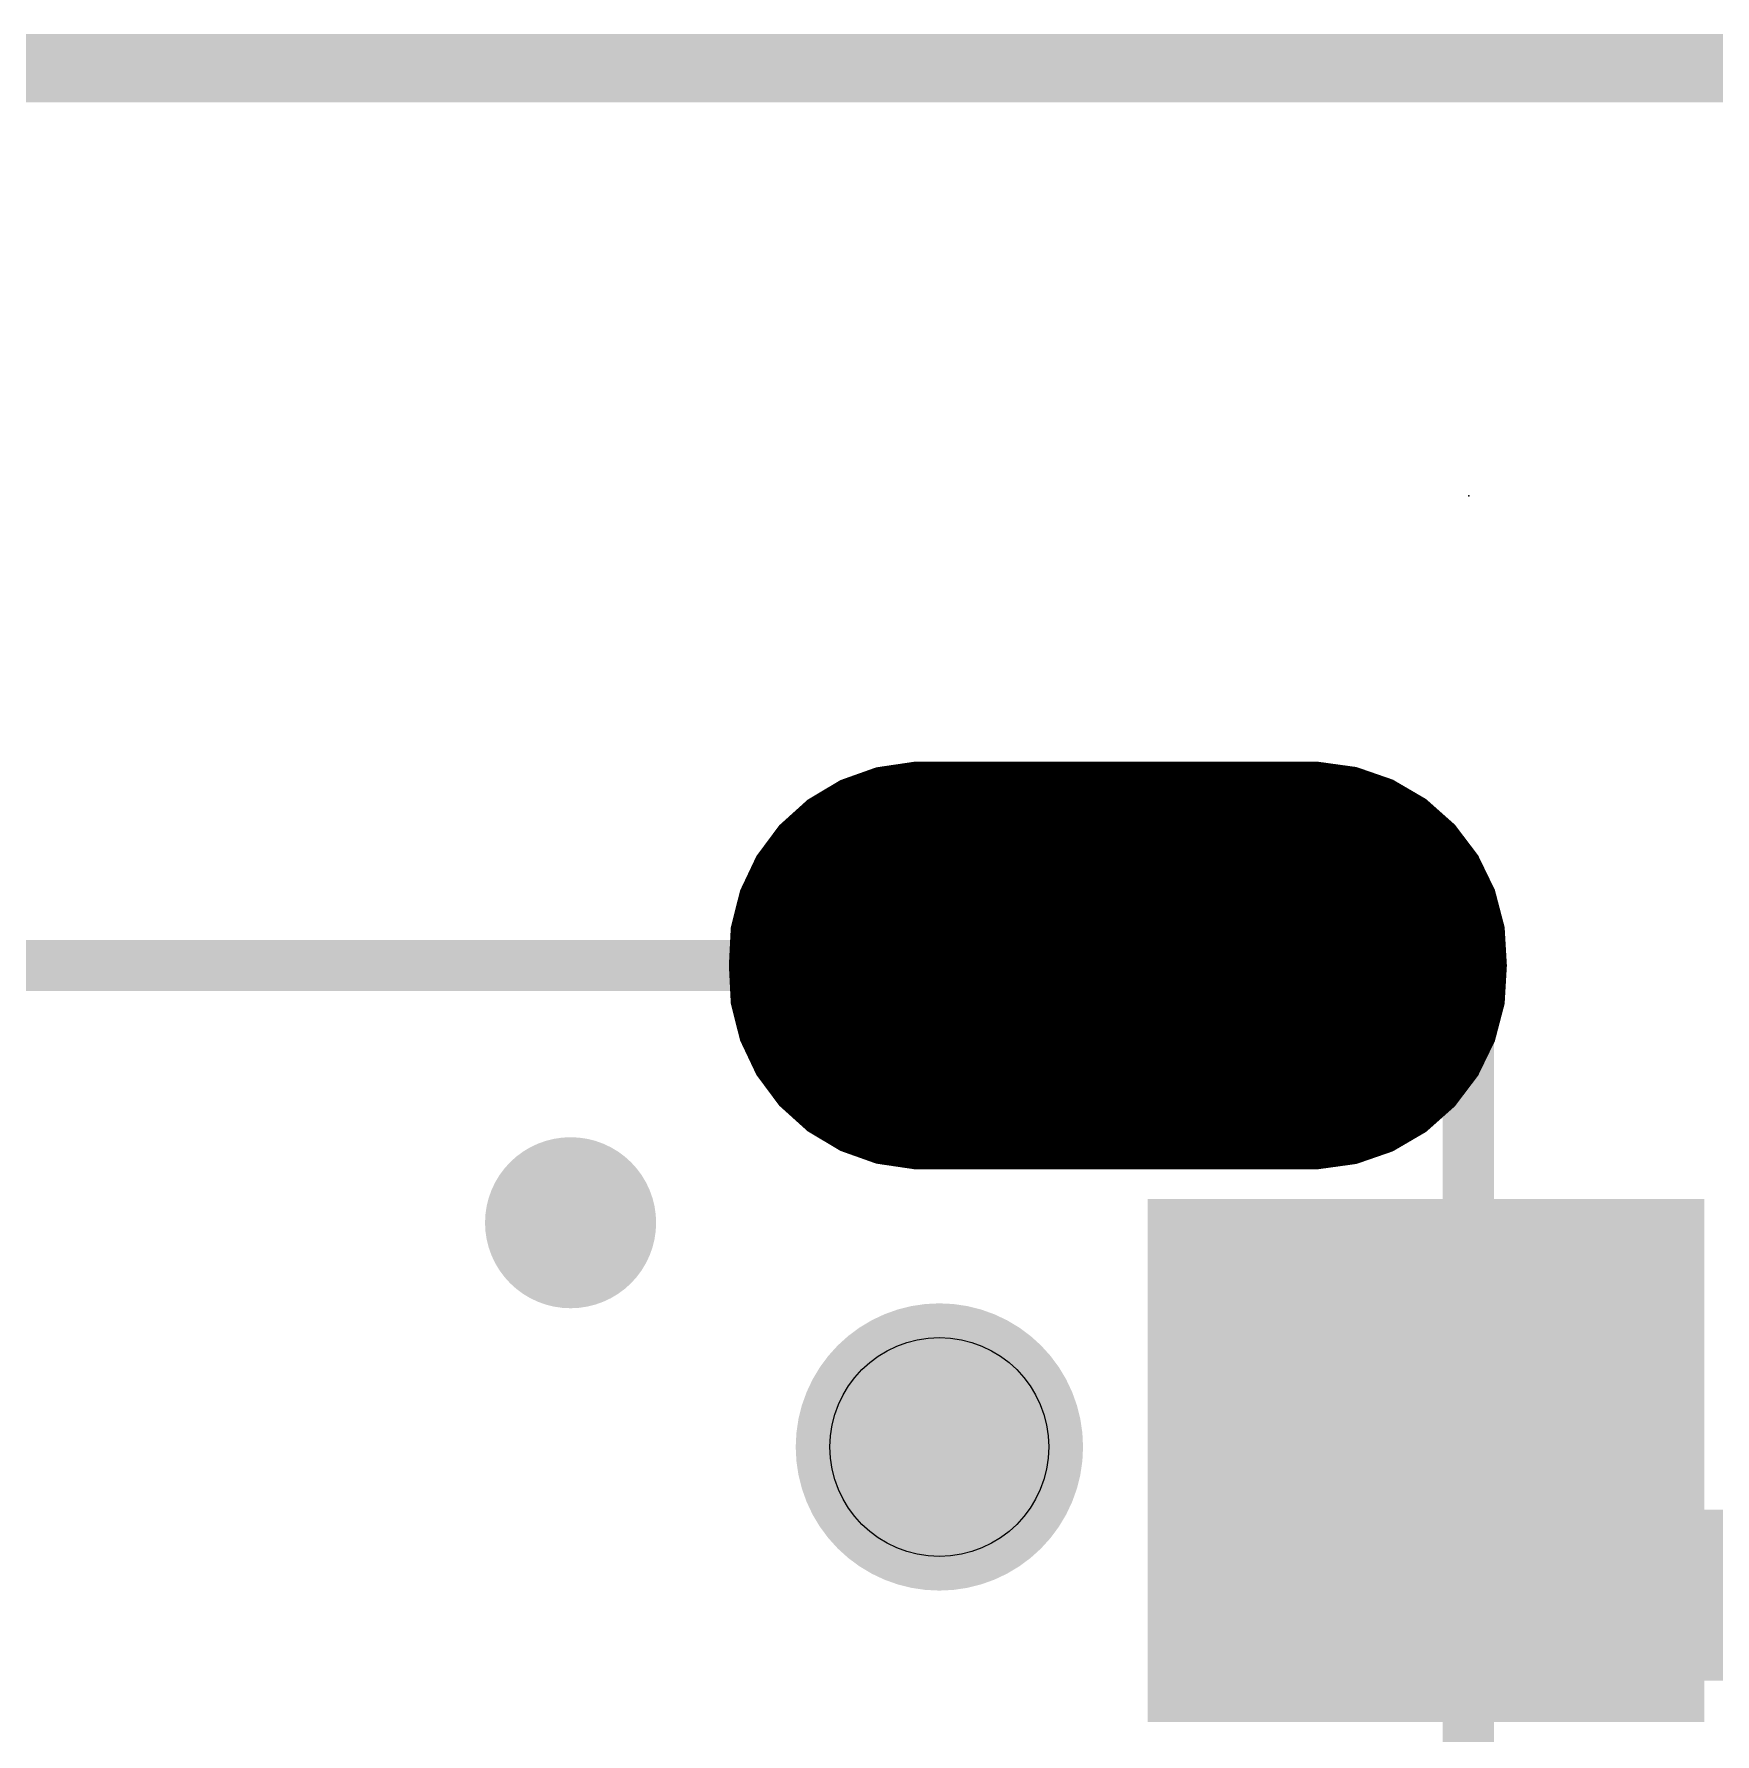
# Model space of a CAD drawing. Extents: x -22.2 to 64.4, y -24.7 to 14.1.
# Drawn here: x 2.09 to 7.08, y 9.02 to 14.07 of the extents above; entities that cross this region are included whole.
import ezdxf

# ---------------------------------------------------------------- set-up
doc = ezdxf.new("R2010")
doc.units = 0
for name, color, linetype in [('1', 12, 'CONTINUOUS'), ('16', 132, 'CONTINUOUS'), ('18', 110, 'CONTINUOUS'), ('20', 31, 'CONTINUOUS'), ('21', 253, 'CONTINUOUS'), ('23', 53, 'CONTINUOUS'), ('29', 253, 'CONTINUOUS'), ('51', 253, 'CONTINUOUS'), ('52', 253, 'CONTINUOUS')]:
    doc.layers.add(name, color=color, linetype=linetype)

# ---------------------------------------------------------------- blocks, each defined once
blk = doc.blocks.new('RECT')
blk.add_solid([(-0.5, -0.5), (0.5, -0.5), (-0.5, 0.5), (0.5, 0.5)])
blk = doc.blocks.new('RECT160000X336000R100')
at = {"const_width": 0.5}
blk.add_lwpolyline([(0.25, -0.55), (0.25, 0.55, 0.4142), (0, 0.8), (0, 0.8, 0.4142), (-0.25, 0.55), (-0.25, -0.55, 0.4142), (0, -0.8), (0, -0.8, 0.4142)], format="xyb", close=True, dxfattribs=at)
blk.add_solid([(-0.0254, -0.5754), (0.0254, -0.5754), (-0.0254, 0.5754), (0.0254, 0.5754)])
blk = doc.blocks.new('ROUNDV')
at = {"const_width": 0.5}
blk.add_lwpolyline([(0, -0.25, 1), (0, 0.25, 1), (0, -0.25)], format="xyb", dxfattribs=at)

msp = doc.modelspace()

# ---------------------------------------------------------------- linework, layer by layer
at = {"layer": '1'}
for points, const_width in [([(0, 13.97), (38.1, 13.97)], 0.2032), ([(6.223, 9.435), (7.366, 9.435)], 0.508)]:
    msp.add_lwpolyline(points, dxfattribs=dict(at, const_width=const_width))
at = {"layer": '1', "const_width": 0.254}
msp.add_lwpolyline([(6.223, 9.562, 1), (6.223, 9.308)], format="xyb", dxfattribs=at)
at = {"layer": '16', "const_width": 0.2032}
msp.add_lwpolyline([(0, 13.97), (38.1, 13.97)], dxfattribs=at)
at = {"layer": '20', "const_width": 0.2032}
msp.add_lwpolyline([(38.1, 13.97), (0, 13.97)], dxfattribs=at)
at = {"layer": '20'}
msp.add_circle((4.778, 9.875), 0.325, dxfattribs=at)
at = {"layer": '21', "const_width": 0.1524}
msp.add_lwpolyline([(4.023, 11.305), (2.223, 11.305)], dxfattribs=at)
at = {"layer": '21', "const_width": 0.0762}
for points in [[(2.223, 11.3431, 1), (2.223, 11.2669)], [(4.023, 11.2669, 1), (4.023, 11.3431)]]:
    msp.add_lwpolyline(points, format="xyb", dxfattribs=at)
at = {"layer": '23'}
msp.add_point((6.35, 12.7), dxfattribs=at)
at = {"layer": '29', "const_width": 0.01}
for points in [[(4.486, 11.8509), (4.5918, 11.8886)], [(4.5396, 11.87), (6.0716, 11.87)], [(4.5676, 11.88), (6.0427, 11.88)], [(4.5918, 11.8886), (4.703, 11.905)], [(4.6011, 11.89), (6.0117, 11.89)], [(4.669, 11.9), (5.9392, 11.9)], [(4.703, 11.905), (5.903, 11.905)], [(5.903, 11.905), (6.0152, 11.8895)], [(6.0152, 11.8895), (6.1223, 11.8524)], [(4.3896, 11.7932), (4.486, 11.8509)], [(4.4176, 11.81), (6.1947, 11.81)], [(4.4343, 11.82), (6.1777, 11.82)], [(4.4511, 11.83), (6.1606, 11.83)], [(4.4678, 11.84), (6.1435, 11.84)], [(4.4845, 11.85), (6.1264, 11.85)], [(4.5115, 11.86), (6.1004, 11.86)], [(6.1223, 11.8524), (6.2201, 11.7952)], [(4.3062, 11.7179), (4.3896, 11.7932)], [(4.3528, 11.76), (6.2597, 11.76)], [(4.3639, 11.77), (6.2484, 11.77)], [(4.3749, 11.78), (6.2371, 11.78)], [(4.386, 11.79), (6.2259, 11.79)], [(4.4009, 11.8), (6.2118, 11.8)], [(6.2201, 11.7952), (6.3048, 11.7199)], [(4.2392, 11.6277), (4.3062, 11.7179)], [(4.3004, 11.71), (6.3123, 11.71)], [(4.3086, 11.72), (6.3047, 11.72)], [(4.3196, 11.73), (6.2934, 11.73)], [(4.3307, 11.74), (6.2822, 11.74)], [(4.3418, 11.75), (6.2709, 11.75)], [(6.3048, 11.7199), (6.3732, 11.6296)], [(4.2632, 11.66), (6.3502, 11.66)], [(4.2706, 11.67), (6.3426, 11.67)], [(4.2781, 11.68), (6.335, 11.68)], [(4.2855, 11.69), (6.3274, 11.69)], [(4.2929, 11.7), (6.3199, 11.7)], [(4.1911, 11.5262), (4.2392, 11.6277)], [(4.2308, 11.61), (6.3827, 11.61)], [(4.2356, 11.62), (6.3779, 11.62)], [(4.2409, 11.63), (6.3729, 11.63)], [(4.2483, 11.64), (6.3653, 11.64)], [(4.2558, 11.65), (6.3577, 11.65)], [(6.3732, 11.6296), (6.4226, 11.5277)], [(4.2071, 11.56), (6.407, 11.56)], [(4.2118, 11.57), (6.4021, 11.57)], [(4.2166, 11.58), (6.3973, 11.58)], [(4.2213, 11.59), (6.3924, 11.59)], [(4.2261, 11.6), (6.3876, 11.6)], [(4.1636, 11.4172), (4.1911, 11.5262)], [(4.187, 11.51), (6.4273, 11.51)], [(4.1895, 11.52), (6.4247, 11.52)], [(4.1929, 11.53), (6.4215, 11.53)], [(4.1976, 11.54), (6.4167, 11.54)], [(4.2024, 11.55), (6.4118, 11.55)], [(6.4226, 11.5277), (6.4513, 11.4181)], [(4.1744, 11.46), (6.4403, 11.46)], [(4.1769, 11.47), (6.4377, 11.47)], [(4.1794, 11.48), (6.4351, 11.48)], [(4.182, 11.49), (6.4325, 11.49)], [(4.1845, 11.5), (6.4299, 11.5)], [(4.158, 11.305), (4.1636, 11.4172)], [(4.1633, 11.41), (6.4518, 11.41)], [(4.1643, 11.42), (6.4508, 11.42)], [(4.1669, 11.43), (6.4482, 11.43)], [(4.1694, 11.44), (6.4456, 11.44)], [(4.1719, 11.45), (6.443, 11.45)], [(6.4513, 11.4181), (6.458, 11.305)], [(4.1608, 11.36), (6.4547, 11.36)], [(4.1613, 11.37), (6.4541, 11.37)], [(4.1618, 11.38), (6.4535, 11.38)], [(4.1623, 11.39), (6.453, 11.39)], [(4.1628, 11.4), (6.4524, 11.4)], [(4.1636, 11.1928), (4.158, 11.305)], [(4.1582, 11.31), (6.4577, 11.31)], [(4.1588, 11.32), (6.4571, 11.32)], [(4.1593, 11.33), (6.4565, 11.33)], [(4.1598, 11.34), (6.4559, 11.34)], [(4.1603, 11.35), (6.4553, 11.35)], [(6.458, 11.305), (6.4513, 11.1919)], [(4.1583, 11.3), (6.4577, 11.3)], [(4.1588, 11.29), (6.4571, 11.29)], [(4.1593, 11.28), (6.4565, 11.28)], [(4.1598, 11.27), (6.4559, 11.27)], [(4.1603, 11.26), (6.4553, 11.26)], [(4.1608, 11.25), (6.4547, 11.25)], [(4.1613, 11.24), (6.4541, 11.24)], [(4.1618, 11.23), (6.4536, 11.23)], [(4.1623, 11.22), (6.453, 11.22)], [(4.1628, 11.21), (6.4524, 11.21)], [(4.1633, 11.2), (6.4518, 11.2)], [(4.1911, 11.0838), (4.1636, 11.1928)], [(4.1643, 11.19), (6.4508, 11.19)], [(4.1669, 11.18), (6.4482, 11.18)], [(4.1694, 11.17), (6.4456, 11.17)], [(4.1719, 11.16), (6.443, 11.16)], [(6.4513, 11.1919), (6.4226, 11.0823)], [(4.1744, 11.15), (6.4403, 11.15)], [(4.1769, 11.14), (6.4377, 11.14)], [(4.1794, 11.13), (6.4351, 11.13)], [(4.182, 11.12), (6.4325, 11.12)], [(4.1845, 11.11), (6.4299, 11.11)], [(4.187, 11.1), (6.4273, 11.1)], [(4.1895, 11.09), (6.4247, 11.09)], [(4.2392, 10.9823), (4.1911, 11.0838)], [(4.1929, 11.08), (6.4215, 11.08)], [(4.1976, 11.07), (6.4167, 11.07)], [(4.2024, 11.06), (6.4118, 11.06)], [(6.4226, 11.0823), (6.3732, 10.9804)], [(4.2071, 11.05), (6.407, 11.05)], [(4.2118, 11.04), (6.4021, 11.04)], [(4.2166, 11.03), (6.3973, 11.03)], [(4.2213, 11.02), (6.3924, 11.02)], [(4.2261, 11.01), (6.3876, 11.01)], [(4.2308, 11), (6.3827, 11)], [(4.2356, 10.99), (6.3779, 10.99)], [(4.3062, 10.8921), (4.2392, 10.9823)], [(4.2409, 10.98), (6.3729, 10.98)], [(4.2484, 10.97), (6.3653, 10.97)], [(4.2558, 10.96), (6.3578, 10.96)], [(6.3732, 10.9804), (6.3048, 10.8901)], [(4.2632, 10.95), (6.3502, 10.95)], [(4.2706, 10.94), (6.3426, 10.94)], [(4.2781, 10.93), (6.335, 10.93)], [(4.2855, 10.92), (6.3275, 10.92)], [(4.293, 10.91), (6.3199, 10.91)], [(4.3004, 10.9), (6.3123, 10.9)], [(4.3896, 10.8168), (4.3062, 10.8921)], [(4.3086, 10.89), (6.3047, 10.89)], [(4.3196, 10.88), (6.2934, 10.88)], [(4.3307, 10.87), (6.2822, 10.87)], [(4.3418, 10.86), (6.2709, 10.86)], [(6.3048, 10.8901), (6.2201, 10.8148)], [(4.3528, 10.85), (6.2597, 10.85)], [(4.3639, 10.84), (6.2484, 10.84)], [(4.3749, 10.83), (6.2371, 10.83)], [(4.386, 10.82), (6.2259, 10.82)], [(4.486, 10.7591), (4.3896, 10.8168)], [(4.4009, 10.81), (6.2118, 10.81)], [(6.2201, 10.8148), (6.1223, 10.7576)], [(4.4176, 10.8), (6.1947, 10.8)], [(4.4343, 10.79), (6.1777, 10.79)], [(4.4511, 10.78), (6.1606, 10.78)], [(4.4678, 10.77), (6.1435, 10.77)], [(4.4845, 10.76), (6.1264, 10.76)], [(4.5918, 10.7214), (4.486, 10.7591)], [(4.5115, 10.75), (6.1004, 10.75)], [(6.1223, 10.7576), (6.0152, 10.7205)], [(4.5396, 10.74), (6.0716, 10.74)], [(4.5676, 10.73), (6.0427, 10.73)], [(4.703, 10.705), (4.5918, 10.7214)], [(4.6011, 10.72), (6.0117, 10.72)], [(4.669, 10.71), (5.9392, 10.71)], [(5.903, 10.705), (4.703, 10.705)], [(6.0152, 10.7205), (5.903, 10.705)]]:
    msp.add_lwpolyline(points, dxfattribs=at)
at = {"layer": '29'}
for points, const_width in [([(4.5396, 11.8725, 1), (4.5396, 11.8675)], 0.005), ([(4.5676, 11.8825, 1), (4.5676, 11.8775)], 0.005), ([(4.5915, 11.8911, 1), (4.5922, 11.8862)], 0.005), ([(4.5927, 11.8863, 1), (4.591, 11.891)], 0.005), ([(4.6011, 11.8925, 1), (4.6011, 11.8875)], 0.005), ([(4.669, 11.9025, 1), (4.669, 11.8975)], 0.005), ([(4.703, 11.9075, 1), (4.703, 11.9025)], 0.005), ([(4.7034, 11.9025, 1), (4.7026, 11.9075)], 0.005), ([(5.9033, 11.9075, 1), (5.9027, 11.9025)], 0.005), ([(5.903, 11.9025, 1), (5.903, 11.9075)], 0.005), ([(5.9392, 11.8975, 1), (5.9392, 11.9025)], 0.005), ([(6.0117, 11.8875, 1), (6.0117, 11.8925)], 0.005), ([(6.016, 11.8919, 1), (6.0144, 11.8872)], 0.005), ([(6.0149, 11.887, 1), (6.0156, 11.892)], 0.005), ([(6.0427, 11.8775, 1), (6.0427, 11.8825)], 0.005), ([(6.0716, 11.8675, 1), (6.0716, 11.8725)], 0.005), ([(4.4176, 11.8125, 1), (4.4176, 11.8075)], 0.005), ([(4.4343, 11.8225, 1), (4.4343, 11.8175)], 0.005), ([(4.4511, 11.8325, 1), (4.4511, 11.8275)], 0.005), ([(4.4678, 11.8425, 1), (4.4678, 11.8375)], 0.005), ([(4.4845, 11.8525, 1), (4.4845, 11.8475)], 0.005), ([(4.4852, 11.8533, 1), (4.4868, 11.8485)], 0.005), ([(4.4873, 11.8488, 1), (4.4847, 11.853)], 0.005), ([(4.5115, 11.8625, 1), (4.5115, 11.8575)], 0.005), ([(6.1004, 11.8575, 1), (6.1004, 11.8625)], 0.005), ([(6.1236, 11.8546, 1), (6.121, 11.8503)], 0.005), ([(6.1215, 11.8501, 1), (6.1231, 11.8548)], 0.005), ([(6.1264, 11.8475, 1), (6.1264, 11.8525)], 0.005), ([(6.1435, 11.8375, 1), (6.1435, 11.8425)], 0.005), ([(6.1606, 11.8275, 1), (6.1606, 11.8325)], 0.005), ([(6.1777, 11.8175, 1), (6.1777, 11.8225)], 0.005), ([(6.1947, 11.8075, 1), (6.1947, 11.8125)], 0.005), ([(4.3528, 11.7625, 1), (4.3528, 11.7575)], 0.005), ([(4.3639, 11.7725, 1), (4.3639, 11.7675)], 0.005), ([(4.3749, 11.7825, 1), (4.3749, 11.7775)], 0.005), ([(4.386, 11.7925, 1), (4.386, 11.7875)], 0.005), ([(4.3883, 11.7954, 1), (4.3909, 11.7911)], 0.005), ([(4.3912, 11.7914, 1), (4.3879, 11.7951)], 0.005), ([(4.4009, 11.8025, 1), (4.4009, 11.7975)], 0.005), ([(6.2118, 11.7975, 1), (6.2118, 11.8025)], 0.005), ([(6.2217, 11.797, 1), (6.2184, 11.7933)], 0.005), ([(6.2188, 11.793, 1), (6.2213, 11.7973)], 0.005), ([(6.2259, 11.7875, 1), (6.2259, 11.7925)], 0.005), ([(6.2371, 11.7775, 1), (6.2371, 11.7825)], 0.005), ([(6.2484, 11.7675, 1), (6.2484, 11.7725)], 0.005), ([(6.2597, 11.7575, 1), (6.2597, 11.7625)], 0.005), ([(4.3004, 11.7125, 1), (4.3004, 11.7075)], 0.005), ([(4.3046, 11.7197, 1), (4.3079, 11.716)], 0.005), ([(4.3082, 11.7164, 1), (4.3042, 11.7194)], 0.005), ([(4.3086, 11.7225, 1), (4.3086, 11.7175)], 0.005), ([(4.3196, 11.7325, 1), (4.3196, 11.7275)], 0.005), ([(4.3307, 11.7425, 1), (4.3307, 11.7375)], 0.005), ([(4.3418, 11.7525, 1), (4.3418, 11.7475)], 0.005), ([(6.2709, 11.7475, 1), (6.2709, 11.7525)], 0.005), ([(6.2822, 11.7375, 1), (6.2822, 11.7425)], 0.005), ([(6.2934, 11.7275, 1), (6.2934, 11.7325)], 0.005), ([(6.3068, 11.7215, 1), (6.3028, 11.7184)], 0.005), ([(6.3031, 11.7181, 1), (6.3064, 11.7218)], 0.005), ([(6.3047, 11.7175, 1), (6.3047, 11.7225)], 0.005), ([(6.3123, 11.7075, 1), (6.3123, 11.7125)], 0.005), ([(4.2632, 11.6625, 1), (4.2632, 11.6575)], 0.005), ([(4.2706, 11.6725, 1), (4.2706, 11.6675)], 0.005), ([(4.2781, 11.6825, 1), (4.2781, 11.6775)], 0.005), ([(4.2855, 11.6925, 1), (4.2855, 11.6875)], 0.005), ([(4.2929, 11.7025, 1), (4.2929, 11.6975)], 0.005), ([(6.3199, 11.6975, 1), (6.3199, 11.7025)], 0.005), ([(6.3274, 11.6875, 1), (6.3274, 11.6925)], 0.005), ([(6.335, 11.6775, 1), (6.335, 11.6825)], 0.005), ([(6.3426, 11.6675, 1), (6.3426, 11.6725)], 0.005), ([(6.3502, 11.6575, 1), (6.3502, 11.6625)], 0.005), ([(4.2308, 11.6125, 1), (4.2308, 11.6075)], 0.005), ([(4.2356, 11.6225, 1), (4.2356, 11.6175)], 0.005), ([(4.2372, 11.6292, 1), (4.2412, 11.6262)], 0.005), ([(4.2415, 11.6266, 1), (4.2369, 11.6288)], 0.005), ([(4.2409, 11.6325, 1), (4.2409, 11.6275)], 0.005), ([(4.2483, 11.6425, 1), (4.2483, 11.6375)], 0.005), ([(4.2558, 11.6525, 1), (4.2558, 11.6475)], 0.005), ([(6.3577, 11.6475, 1), (6.3577, 11.6525)], 0.005), ([(6.3653, 11.6375, 1), (6.3653, 11.6425)], 0.005), ([(6.3754, 11.6307, 1), (6.3709, 11.6285)], 0.005), ([(6.3712, 11.6281, 1), (6.3752, 11.6311)], 0.005), ([(6.3729, 11.6275, 1), (6.3729, 11.6325)], 0.005), ([(6.3779, 11.6175, 1), (6.3779, 11.6225)], 0.005), ([(6.3827, 11.6075, 1), (6.3827, 11.6125)], 0.005), ([(4.2071, 11.5625, 1), (4.2071, 11.5575)], 0.005), ([(4.2118, 11.5725, 1), (4.2118, 11.5675)], 0.005), ([(4.2166, 11.5825, 1), (4.2166, 11.5775)], 0.005), ([(4.2213, 11.5925, 1), (4.2213, 11.5875)], 0.005), ([(4.2261, 11.6025, 1), (4.2261, 11.5975)], 0.005), ([(6.3876, 11.5975, 1), (6.3876, 11.6025)], 0.005), ([(6.3924, 11.5875, 1), (6.3924, 11.5925)], 0.005), ([(6.3973, 11.5775, 1), (6.3973, 11.5825)], 0.005), ([(6.4021, 11.5675, 1), (6.4021, 11.5725)], 0.005), ([(6.407, 11.5575, 1), (6.407, 11.5625)], 0.005), ([(4.187, 11.5125, 1), (4.187, 11.5075)], 0.005), ([(4.1895, 11.5225, 1), (4.1895, 11.5175)], 0.005), ([(4.1935, 11.5256, 1), (4.1886, 11.5268)], 0.005), ([(4.1888, 11.5272, 1), (4.1933, 11.5251)], 0.005), ([(4.1929, 11.5325, 1), (4.1929, 11.5275)], 0.005), ([(4.1976, 11.5425, 1), (4.1976, 11.5375)], 0.005), ([(4.2024, 11.5525, 1), (4.2024, 11.5475)], 0.005), ([(6.4118, 11.5475, 1), (6.4118, 11.5525)], 0.005), ([(6.4167, 11.5375, 1), (6.4167, 11.5425)], 0.005), ([(6.4251, 11.5283, 1), (6.4202, 11.5271)], 0.005), ([(6.4204, 11.5266, 1), (6.4249, 11.5288)], 0.005), ([(6.4215, 11.5275, 1), (6.4215, 11.5325)], 0.005), ([(6.4247, 11.5175, 1), (6.4247, 11.5225)], 0.005), ([(6.4273, 11.5075, 1), (6.4273, 11.5125)], 0.005), ([(4.1744, 11.4625, 1), (4.1744, 11.4575)], 0.005), ([(4.1769, 11.4725, 1), (4.1769, 11.4675)], 0.005), ([(4.1794, 11.4825, 1), (4.1794, 11.4775)], 0.005), ([(4.182, 11.4925, 1), (4.182, 11.4875)], 0.005), ([(4.1845, 11.5025, 1), (4.1845, 11.4975)], 0.005), ([(6.4299, 11.4975, 1), (6.4299, 11.5025)], 0.005), ([(6.4325, 11.4875, 1), (6.4325, 11.4925)], 0.005), ([(6.4351, 11.4775, 1), (6.4351, 11.4825)], 0.005), ([(6.4377, 11.4675, 1), (6.4377, 11.4725)], 0.005), ([(6.4403, 11.4575, 1), (6.4403, 11.4625)], 0.005), ([(4.1633, 11.4125, 1), (4.1633, 11.4075)], 0.005), ([(4.1661, 11.4171, 1), (4.1611, 11.4173)], 0.005), ([(4.1612, 11.4178, 1), (4.1661, 11.4166)], 0.005), ([(4.1643, 11.4225, 1), (4.1643, 11.4175)], 0.005), ([(4.1669, 11.4325, 1), (4.1669, 11.4275)], 0.005), ([(4.1694, 11.4425, 1), (4.1694, 11.4375)], 0.005), ([(4.1719, 11.4525, 1), (4.1719, 11.4475)], 0.005), ([(6.443, 11.4475, 1), (6.443, 11.4525)], 0.005), ([(6.4456, 11.4375, 1), (6.4456, 11.4425)], 0.005), ([(6.4482, 11.4275, 1), (6.4482, 11.4325)], 0.005), ([(6.4538, 11.4182, 1), (6.4488, 11.4179)], 0.005), ([(6.4489, 11.4175, 1), (6.4537, 11.4187)], 0.005), ([(6.4508, 11.4175, 1), (6.4508, 11.4225)], 0.005), ([(6.4518, 11.4075, 1), (6.4518, 11.4125)], 0.005), ([(4.1608, 11.3625, 1), (4.1608, 11.3575)], 0.005), ([(4.1613, 11.3725, 1), (4.1613, 11.3675)], 0.005), ([(4.1618, 11.3825, 1), (4.1618, 11.3775)], 0.005), ([(4.1623, 11.3925, 1), (4.1623, 11.3875)], 0.005), ([(4.1628, 11.4025, 1), (4.1628, 11.3975)], 0.005), ([(6.4524, 11.3975, 1), (6.4524, 11.4025)], 0.005), ([(6.453, 11.3875, 1), (6.453, 11.3925)], 0.005), ([(6.4535, 11.3775, 1), (6.4535, 11.3825)], 0.005), ([(6.4541, 11.3675, 1), (6.4541, 11.3725)], 0.005), ([(6.4547, 11.3575, 1), (6.4547, 11.3625)], 0.005), ([(4.1605, 11.3051, 1), (4.1555, 11.3049)], 0.005), ([(4.1582, 11.3125, 1), (4.1582, 11.3075)], 0.005), ([(4.1588, 11.3225, 1), (4.1588, 11.3175)], 0.005), ([(4.1593, 11.3325, 1), (4.1593, 11.3275)], 0.005), ([(4.1598, 11.3425, 1), (4.1598, 11.3375)], 0.005), ([(4.1603, 11.3525, 1), (4.1603, 11.3475)], 0.005), ([(6.4553, 11.3475, 1), (6.4553, 11.3525)], 0.005), ([(6.4605, 11.3049, 1), (6.4555, 11.3051)], 0.005), ([(6.4559, 11.3375, 1), (6.4559, 11.3425)], 0.005), ([(6.4565, 11.3275, 1), (6.4565, 11.3325)], 0.005), ([(6.4571, 11.3175, 1), (6.4571, 11.3225)], 0.005), ([(6.4577, 11.3075, 1), (6.4577, 11.3125)], 0.005), ([(4.1555, 11.3051, 1), (4.1605, 11.3049)], 0.005), ([(4.1583, 11.3025, 1), (4.1583, 11.2975)], 0.005), ([(4.1588, 11.2925, 1), (4.1588, 11.2875)], 0.005), ([(4.1593, 11.2825, 1), (4.1593, 11.2775)], 0.005), ([(4.1598, 11.2725, 1), (4.1598, 11.2675)], 0.005), ([(4.1603, 11.2625, 1), (4.1603, 11.2575)], 0.005), ([(6.4553, 11.2575, 1), (6.4553, 11.2625)], 0.005), ([(6.4555, 11.3049, 1), (6.4605, 11.3051)], 0.005), ([(6.4559, 11.2675, 1), (6.4559, 11.2725)], 0.005), ([(6.4565, 11.2775, 1), (6.4565, 11.2825)], 0.005), ([(6.4571, 11.2875, 1), (6.4571, 11.2925)], 0.005), ([(6.4577, 11.2975, 1), (6.4577, 11.3025)], 0.005), ([(4.1608, 11.2525, 1), (4.1608, 11.2475)], 0.005), ([(4.1613, 11.2425, 1), (4.1613, 11.2375)], 0.005), ([(4.1618, 11.2325, 1), (4.1618, 11.2275)], 0.005), ([(4.1623, 11.2225, 1), (4.1623, 11.2175)], 0.005), ([(4.1628, 11.2125, 1), (4.1628, 11.2075)], 0.005), ([(6.4524, 11.2075, 1), (6.4524, 11.2125)], 0.005), ([(6.453, 11.2175, 1), (6.453, 11.2225)], 0.005), ([(6.4536, 11.2275, 1), (6.4536, 11.2325)], 0.005), ([(6.4541, 11.2375, 1), (6.4541, 11.2425)], 0.005), ([(6.4547, 11.2475, 1), (6.4547, 11.2525)], 0.005), ([(4.1633, 11.2025, 1), (4.1633, 11.1975)], 0.005), ([(4.1661, 11.1934, 1), (4.1612, 11.1922)], 0.005), ([(4.1611, 11.1927, 1), (4.1661, 11.1929)], 0.005), ([(4.1643, 11.1925, 1), (4.1643, 11.1875)], 0.005), ([(4.1669, 11.1825, 1), (4.1669, 11.1775)], 0.005), ([(4.1694, 11.1725, 1), (4.1694, 11.1675)], 0.005), ([(4.1719, 11.1625, 1), (4.1719, 11.1575)], 0.005), ([(6.443, 11.1575, 1), (6.443, 11.1625)], 0.005), ([(6.4456, 11.1675, 1), (6.4456, 11.1725)], 0.005), ([(6.4482, 11.1775, 1), (6.4482, 11.1825)], 0.005), ([(6.4488, 11.1921, 1), (6.4538, 11.1918)], 0.005), ([(6.4537, 11.1913, 1), (6.4489, 11.1925)], 0.005), ([(6.4508, 11.1875, 1), (6.4508, 11.1925)], 0.005), ([(6.4518, 11.1975, 1), (6.4518, 11.2025)], 0.005), ([(4.1744, 11.1525, 1), (4.1744, 11.1475)], 0.005), ([(4.1769, 11.1425, 1), (4.1769, 11.1375)], 0.005), ([(4.1794, 11.1325, 1), (4.1794, 11.1275)], 0.005), ([(4.182, 11.1225, 1), (4.182, 11.1175)], 0.005), ([(4.1845, 11.1125, 1), (4.1845, 11.1075)], 0.005), ([(6.4299, 11.1075, 1), (6.4299, 11.1125)], 0.005), ([(6.4325, 11.1175, 1), (6.4325, 11.1225)], 0.005), ([(6.4351, 11.1275, 1), (6.4351, 11.1325)], 0.005), ([(6.4377, 11.1375, 1), (6.4377, 11.1425)], 0.005), ([(6.4403, 11.1475, 1), (6.4403, 11.1525)], 0.005), ([(4.187, 11.1025, 1), (4.187, 11.0975)], 0.005), ([(4.1895, 11.0925, 1), (4.1895, 11.0875)], 0.005), ([(4.1933, 11.0849, 1), (4.1888, 11.0828)], 0.005), ([(4.1886, 11.0832, 1), (4.1935, 11.0844)], 0.005), ([(4.1929, 11.0825, 1), (4.1929, 11.0775)], 0.005), ([(4.1976, 11.0725, 1), (4.1976, 11.0675)], 0.005), ([(4.2024, 11.0625, 1), (4.2024, 11.0575)], 0.005), ([(6.4118, 11.0575, 1), (6.4118, 11.0625)], 0.005), ([(6.4167, 11.0675, 1), (6.4167, 11.0725)], 0.005), ([(6.4202, 11.0829, 1), (6.4251, 11.0817)], 0.005), ([(6.4249, 11.0812, 1), (6.4204, 11.0834)], 0.005), ([(6.4215, 11.0775, 1), (6.4215, 11.0825)], 0.005), ([(6.4247, 11.0875, 1), (6.4247, 11.0925)], 0.005), ([(6.4273, 11.0975, 1), (6.4273, 11.1025)], 0.005), ([(4.2071, 11.0525, 1), (4.2071, 11.0475)], 0.005), ([(4.2118, 11.0425, 1), (4.2118, 11.0375)], 0.005), ([(4.2166, 11.0325, 1), (4.2166, 11.0275)], 0.005), ([(4.2213, 11.0225, 1), (4.2213, 11.0175)], 0.005), ([(4.2261, 11.0125, 1), (4.2261, 11.0075)], 0.005), ([(6.3876, 11.0075, 1), (6.3876, 11.0125)], 0.005), ([(6.3924, 11.0175, 1), (6.3924, 11.0225)], 0.005), ([(6.3973, 11.0275, 1), (6.3973, 11.0325)], 0.005), ([(6.4021, 11.0375, 1), (6.4021, 11.0425)], 0.005), ([(6.407, 11.0475, 1), (6.407, 11.0525)], 0.005), ([(4.2308, 11.0025, 1), (4.2308, 10.9975)], 0.005), ([(4.2356, 10.9925, 1), (4.2356, 10.9875)], 0.005), ([(4.2412, 10.9838, 1), (4.2372, 10.9808)], 0.005), ([(4.2369, 10.9812, 1), (4.2415, 10.9834)], 0.005), ([(4.2409, 10.9825, 1), (4.2409, 10.9775)], 0.005), ([(4.2484, 10.9725, 1), (4.2484, 10.9675)], 0.005), ([(4.2558, 10.9625, 1), (4.2558, 10.9575)], 0.005), ([(6.3578, 10.9575, 1), (6.3578, 10.9625)], 0.005), ([(6.3653, 10.9675, 1), (6.3653, 10.9725)], 0.005), ([(6.3709, 10.9815, 1), (6.3754, 10.9793)], 0.005), ([(6.3752, 10.9789, 1), (6.3712, 10.9819)], 0.005), ([(6.3729, 10.9775, 1), (6.3729, 10.9825)], 0.005), ([(6.3779, 10.9875, 1), (6.3779, 10.9925)], 0.005), ([(6.3827, 10.9975, 1), (6.3827, 11.0025)], 0.005), ([(4.2632, 10.9525, 1), (4.2632, 10.9475)], 0.005), ([(4.2706, 10.9425, 1), (4.2706, 10.9375)], 0.005), ([(4.2781, 10.9325, 1), (4.2781, 10.9275)], 0.005), ([(4.2855, 10.9225, 1), (4.2855, 10.9175)], 0.005), ([(4.293, 10.9125, 1), (4.293, 10.9075)], 0.005), ([(6.3199, 10.9075, 1), (6.3199, 10.9125)], 0.005), ([(6.3275, 10.9175, 1), (6.3275, 10.9225)], 0.005), ([(6.335, 10.9275, 1), (6.335, 10.9325)], 0.005), ([(6.3426, 10.9375, 1), (6.3426, 10.9425)], 0.005), ([(6.3502, 10.9475, 1), (6.3502, 10.9525)], 0.005), ([(4.3004, 10.9025, 1), (4.3004, 10.8975)], 0.005), ([(4.3079, 10.894, 1), (4.3046, 10.8903)], 0.005), ([(4.3042, 10.8906, 1), (4.3082, 10.8936)], 0.005), ([(4.3086, 10.8925, 1), (4.3086, 10.8875)], 0.005), ([(4.3196, 10.8825, 1), (4.3196, 10.8775)], 0.005), ([(4.3307, 10.8725, 1), (4.3307, 10.8675)], 0.005), ([(4.3418, 10.8625, 1), (4.3418, 10.8575)], 0.005), ([(6.2709, 10.8575, 1), (6.2709, 10.8625)], 0.005), ([(6.2822, 10.8675, 1), (6.2822, 10.8725)], 0.005), ([(6.2934, 10.8775, 1), (6.2934, 10.8825)], 0.005), ([(6.3028, 10.8916, 1), (6.3068, 10.8885)], 0.005), ([(6.3064, 10.8882, 1), (6.3031, 10.8919)], 0.005), ([(6.3047, 10.8875, 1), (6.3047, 10.8925)], 0.005), ([(6.3123, 10.8975, 1), (6.3123, 10.9025)], 0.005), ([(4.3528, 10.8525, 1), (4.3528, 10.8475)], 0.005), ([(4.3639, 10.8425, 1), (4.3639, 10.8375)], 0.005), ([(4.3749, 10.8325, 1), (4.3749, 10.8275)], 0.005), ([(4.386, 10.8225, 1), (4.386, 10.8175)], 0.005), ([(4.3909, 10.8189, 1), (4.3883, 10.8146)], 0.005), ([(4.3879, 10.8149, 1), (4.3912, 10.8186)], 0.005), ([(4.4009, 10.8125, 1), (4.4009, 10.8075)], 0.005), ([(6.2118, 10.8075, 1), (6.2118, 10.8125)], 0.005), ([(6.2184, 10.8167, 1), (6.2217, 10.813)], 0.005), ([(6.2213, 10.8127, 1), (6.2188, 10.817)], 0.005), ([(6.2259, 10.8175, 1), (6.2259, 10.8225)], 0.005), ([(6.2371, 10.8275, 1), (6.2371, 10.8325)], 0.005), ([(6.2484, 10.8375, 1), (6.2484, 10.8425)], 0.005), ([(6.2597, 10.8475, 1), (6.2597, 10.8525)], 0.005), ([(4.4176, 10.8025, 1), (4.4176, 10.7975)], 0.005), ([(4.4343, 10.7925, 1), (4.4343, 10.7875)], 0.005), ([(4.4511, 10.7825, 1), (4.4511, 10.7775)], 0.005), ([(4.4678, 10.7725, 1), (4.4678, 10.7675)], 0.005), ([(4.4845, 10.7625, 1), (4.4845, 10.7575)], 0.005), ([(4.4868, 10.7615, 1), (4.4852, 10.7567)], 0.005), ([(4.4847, 10.757, 1), (4.4873, 10.7612)], 0.005), ([(4.5115, 10.7525, 1), (4.5115, 10.7475)], 0.005), ([(6.1004, 10.7475, 1), (6.1004, 10.7525)], 0.005), ([(6.121, 10.7597, 1), (6.1236, 10.7554)], 0.005), ([(6.1231, 10.7552, 1), (6.1215, 10.7599)], 0.005), ([(6.1264, 10.7575, 1), (6.1264, 10.7625)], 0.005), ([(6.1435, 10.7675, 1), (6.1435, 10.7725)], 0.005), ([(6.1606, 10.7775, 1), (6.1606, 10.7825)], 0.005), ([(6.1777, 10.7875, 1), (6.1777, 10.7925)], 0.005), ([(6.1947, 10.7975, 1), (6.1947, 10.8025)], 0.005), ([(4.5396, 10.7425, 1), (4.5396, 10.7375)], 0.005), ([(4.5676, 10.7325, 1), (4.5676, 10.7275)], 0.005), ([(4.5922, 10.7238, 1), (4.5915, 10.7189)], 0.005), ([(4.591, 10.719, 1), (4.5927, 10.7237)], 0.005), ([(4.6011, 10.7225, 1), (4.6011, 10.7175)], 0.005), ([(4.669, 10.7125, 1), (4.669, 10.7075)], 0.005), ([(4.703, 10.7075, 1), (4.703, 10.7025)], 0.005), ([(4.7026, 10.7025, 1), (4.7034, 10.7075)], 0.005), ([(5.9027, 10.7075, 1), (5.9033, 10.7025)], 0.005), ([(5.903, 10.7025, 1), (5.903, 10.7075)], 0.005), ([(5.9392, 10.7075, 1), (5.9392, 10.7125)], 0.005), ([(6.0117, 10.7175, 1), (6.0117, 10.7225)], 0.005), ([(6.0144, 10.7228, 1), (6.016, 10.7181)], 0.005), ([(6.0156, 10.718, 1), (6.0149, 10.723)], 0.005), ([(6.0427, 10.7275, 1), (6.0427, 10.7325)], 0.005), ([(6.0716, 10.7375, 1), (6.0716, 10.7425)], 0.005), ([(4.778, 9.6617, 1), (4.778, 10.0883, 1), (4.778, 9.6617)], 0.4266)]:
    msp.add_lwpolyline(points, format="xyb", dxfattribs=dict(at, const_width=const_width))
at = {"layer": '51'}
for points, const_width in [([(4.708, 11.805), (4.708, 10.805)], 0.01), ([(5.308, 11.805), (5.308, 10.805)], 0.01), ([(5.908, 11.805), (5.908, 10.805)], 0.01), ([(-1.472, 11.305), (6.348, 11.305)], 0.1524), ([(6.348, 11.305), (6.348, 2.665)], 0.1524), ([(6.348, 11.305), (4.258, 11.305)], 0.01), ([(6.358, 11.305), (6.348, 11.305)], 0.01)]:
    msp.add_lwpolyline(points, dxfattribs=dict(at, const_width=const_width))
for points, const_width in [([(4.7105, 11.805, 1), (4.7055, 11.805)], 0.005), ([(5.3105, 11.805, 1), (5.3055, 11.805)], 0.005), ([(5.9105, 11.805, 1), (5.9055, 11.805)], 0.005), ([(6.3861, 11.305, 1), (6.3099, 11.305)], 0.0762), ([(6.348, 11.2669, 1), (6.348, 11.3431)], 0.0762), ([(4.258, 11.3075, 1), (4.258, 11.3025)], 0.005), ([(6.348, 11.3075, 1), (6.348, 11.3025)], 0.005), ([(6.348, 11.3025, 1), (6.348, 11.3075)], 0.005), ([(6.358, 11.3025, 1), (6.358, 11.3075)], 0.005), ([(4.7055, 10.805, 1), (4.7105, 10.805)], 0.005), ([(5.3055, 10.805, 1), (5.3105, 10.805)], 0.005), ([(5.9055, 10.805, 1), (5.9105, 10.805)], 0.005)]:
    msp.add_lwpolyline(points, format="xyb", dxfattribs=dict(at, const_width=const_width))
at = {"layer": '52', "const_width": 0.01}
for points in [[(5.308, 11.605), (5.308, 11.005)], [(6.158, 11.305), (4.458, 11.305)]]:
    msp.add_lwpolyline(points, dxfattribs=at)
at = {"layer": '52', "const_width": 0.005}
for points in [[(5.3105, 11.605, 1), (5.3055, 11.605)], [(4.458, 11.3075, 1), (4.458, 11.3025)], [(6.158, 11.3025, 1), (6.158, 11.3075)], [(5.3055, 11.005, 1), (5.3105, 11.005)]]:
    msp.add_lwpolyline(points, format="xyb", dxfattribs=at)

# ---------------------------------------------------------------- block references
at = {"layer": '1', "rotation": 90}
msp.add_blockref('RECT160000X336000R100', (5.308, 11.305), dxfattribs=at)
at = {"layer": '1', "yscale": 1.45, "rotation": 90}
for p, xscale in [((6.223, 10.21), 0.6), ((6.223, 9.435), 0.55)]:
    msp.add_blockref('RECT', p, dxfattribs=dict(at, xscale=xscale))
at = {"layer": '16', "rotation": 270}
msp.add_blockref('RECT160000X336000R100', (5.308, 11.305), dxfattribs=at)
at = {"layer": '18', "xscale": 0.508, "yscale": 0.508}
msp.add_blockref('ROUNDV', (3.683, 10.541), dxfattribs=at)
msp.add_blockref('ROUNDV', (3.683, 10.541), dxfattribs=at)
at = {"layer": '29', "yscale": 1.6532, "rotation": 90}
for p, xscale in [((6.223, 10.21), 0.8032), ((6.223, 9.435), 0.7532)]:
    msp.add_blockref('RECT', p, dxfattribs=dict(at, xscale=xscale))

doc.saveas('drawing.dxf')
